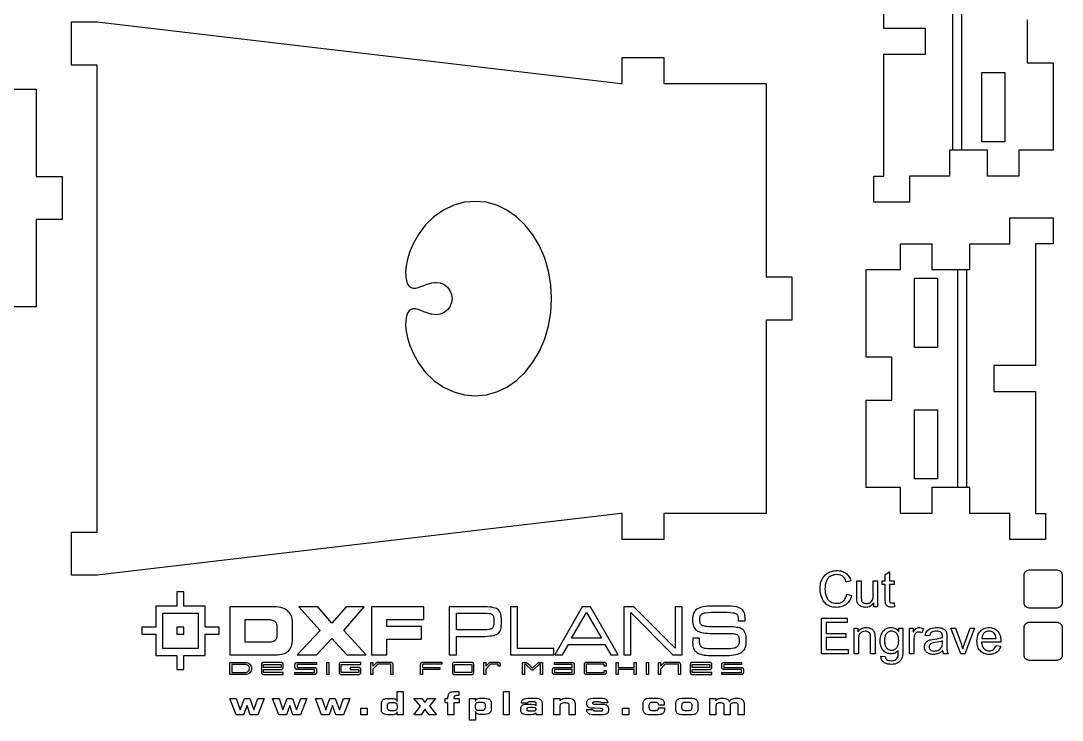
# Model space of a CAD drawing. Extents: x 2 to 268, y 5 to 228.
# Drawn here: x 147.5 to 267.9, y 5.4 to 86.3 of the extents above; entities that cross this region are included whole.
import ezdxf

# ---------------------------------------------------------------- set-up
doc = ezdxf.new("R2010")
doc.units = 0
doc.layers.add('CUT', color=62, linetype='CONTINUOUS')
doc.layers.add('ENGRAVE', color=132, linetype='CONTINUOUS')

msp = doc.modelspace()

# ---------------------------------------------------------------- linework, layer by layer
at = {"layer": 'CUT'}
for points in [[(263.9, 86.42), (263.9, 81.42), (266.9, 81.42), (266.9, 71.32), (262.9, 71.32), (262.9, 68.32), (259.29, 68.32), (259.29, 71.32), (256.29, 71.32), (256.29, 71.32), (254.91, 71.32), (254.91, 68.32), (250.29, 68.32), (250.29, 65.32), (246.15, 65.32), (246.15, 68.32), (247.29, 68.32), (247.29, 82.42), (252.11, 82.42), (252.11, 85.42), (247.29, 85.42), (247.29, 99.52)], [(144.3, 78.41), (149.3, 78.41), (149.3, 68.31), (152.3, 68.31), (152.3, 63.31), (149.3, 63.31), (149.3, 53.21), (144.3, 53.21)]]:
    msp.add_lwpolyline(points, dxfattribs=at)
for points in [[(233.69, 29.32), (221.89, 29.32), (221.89, 26.32), (217.07, 26.32), (217.07, 29.32), (216.89, 29.32), (156.37, 22.18), (153.37, 22.18), (153.37, 27.18), (156.37, 27.18), (156.37, 81.18), (153.37, 81.18), (153.37, 86.18), (156.37, 86.18), (216.89, 79.04), (217.07, 79.04), (217.07, 82.04), (221.89, 82.04), (221.89, 79.04), (233.69, 79.04), (233.69, 56.68), (236.69, 56.68), (236.69, 51.68), (233.69, 51.68)], [(196.85, 55.5), (197.14, 55.11), (197.33, 54.66), (197.39, 54.18), (197.33, 53.7), (197.14, 53.24), (196.85, 52.86), (196.46, 52.56), (196.01, 52.37), (195.53, 52.31), (195.04, 52.37), (194.93, 52.39), (194.51, 52.51), (194.13, 52.65), (193.79, 52.79), (193.46, 52.91), (193.17, 52.98), (192.89, 52.99), (192.65, 52.92), (192.43, 52.76), (192.25, 52.5), (192.11, 52.14), (192.03, 51.67), (192.01, 51.09), (192.08, 50.41), (192.24, 49.62), (192.52, 48.75), (192.94, 47.79), (193.52, 46.76), (194.28, 45.68), (195.29, 44.72), (196.39, 43.95), (197.58, 43.39), (198.81, 43.05), (200.06, 42.93), (201.32, 43.05), (202.55, 43.39), (203.73, 43.95), (204.84, 44.72), (205.85, 45.68), (206.74, 46.81), (207.5, 48.1), (208.1, 49.51), (208.54, 51.01), (208.81, 52.58), (208.9, 54.18), (208.81, 55.78), (208.54, 57.35), (208.1, 58.85), (207.5, 60.26), (206.74, 61.54), (205.85, 62.68), (204.84, 63.64), (203.73, 64.41), (202.55, 64.97), (201.32, 65.31), (200.06, 65.42), (198.81, 65.31), (197.58, 64.97), (196.39, 64.41), (195.29, 63.64), (194.28, 62.68), (193.52, 61.6), (192.94, 60.57), (192.52, 59.61), (192.24, 58.73), (192.08, 57.95), (192.01, 57.26), (192.03, 56.69), (192.11, 56.22), (192.25, 55.85), (192.43, 55.6), (192.65, 55.44), (192.89, 55.37), (193.17, 55.38), (193.46, 55.45), (193.79, 55.56), (194.13, 55.7), (194.51, 55.85), (194.93, 55.97), (195.04, 55.98), (195.39, 56.03), (195.53, 56.05), (196.01, 55.98), (196.46, 55.8)], [(266.9, 60.52), (264.86, 60.52), (264.86, 46.42), (260.04, 46.42), (260.04, 43.42), (264.86, 43.42), (264.86, 29.32), (266, 29.32), (266, 26.32), (261.86, 26.32), (261.86, 29.32), (257.24, 29.32), (257.24, 32.32), (252.86, 32.32), (252.86, 29.32), (249.25, 29.32), (249.25, 32.32), (245.25, 32.32), (245.25, 42.42), (248.25, 42.42), (248.25, 47.42), (245.25, 47.42), (245.25, 57.52), (249.25, 57.52), (249.25, 60.52), (252.86, 60.52), (252.86, 57.52), (257.24, 57.52), (257.24, 60.52), (261.86, 60.52), (261.86, 63.52), (266.9, 63.52)], [(243.03, 19.98), (243.58, 19.85), (243.53, 19.68), (243.48, 19.53), (243.41, 19.39), (243.34, 19.26), (243.26, 19.13), (243.17, 19.02), (243.07, 18.92), (242.96, 18.82), (242.85, 18.74), (242.73, 18.67), (242.6, 18.61), (242.47, 18.56), (242.33, 18.52), (242.18, 18.49), (242.03, 18.48), (241.87, 18.47), (241.71, 18.48), (241.56, 18.49), (241.41, 18.51), (241.27, 18.54), (241.14, 18.58), (241.01, 18.62), (240.9, 18.68), (240.79, 18.74), (240.69, 18.81), (240.6, 18.89), (240.51, 18.98), (240.42, 19.07), (240.35, 19.18), (240.28, 19.28), (240.21, 19.4), (240.16, 19.53), (240.06, 19.79), (239.99, 20.06), (239.95, 20.34), (239.94, 20.63), (239.94, 20.79), (239.95, 20.94), (239.97, 21.09), (240, 21.23), (240.03, 21.37), (240.08, 21.5), (240.13, 21.63), (240.18, 21.75), (240.25, 21.87), (240.32, 21.98), (240.4, 22.08), (240.48, 22.17), (240.57, 22.26), (240.67, 22.34), (240.77, 22.41), (240.88, 22.48), (241, 22.54), (241.12, 22.59), (241.24, 22.63), (241.36, 22.66), (241.49, 22.69), (241.62, 22.71), (241.75, 22.72), (241.88, 22.73), (242.03, 22.72), (242.18, 22.71), (242.32, 22.68), (242.45, 22.65), (242.58, 22.6), (242.7, 22.55), (242.81, 22.49), (242.92, 22.41), (243.02, 22.33), (243.11, 22.24), (243.2, 22.14), (243.28, 22.03), (243.35, 21.92), (243.41, 21.8), (243.46, 21.67), (243.51, 21.53), (242.97, 21.4), (242.89, 21.61), (242.8, 21.79), (242.74, 21.87), (242.68, 21.94), (242.62, 22), (242.56, 22.06), (242.49, 22.1), (242.41, 22.15), (242.33, 22.18), (242.25, 22.21), (242.07, 22.25), (241.87, 22.26), (241.64, 22.25), (241.54, 22.23), (241.44, 22.2), (241.34, 22.17), (241.25, 22.13), (241.16, 22.09), (241.08, 22.03), (240.93, 21.91), (240.87, 21.84), (240.81, 21.77), (240.75, 21.69), (240.71, 21.6), (240.63, 21.42), (240.57, 21.23), (240.53, 21.03), (240.51, 20.83), (240.5, 20.63), (240.51, 20.38), (240.54, 20.14), (240.59, 19.92), (240.65, 19.72), (240.74, 19.53), (240.79, 19.45), (240.85, 19.37), (240.91, 19.3), (240.98, 19.24), (241.05, 19.18), (241.13, 19.13), (241.29, 19.05), (241.47, 18.98), (241.64, 18.95), (241.83, 18.94), (241.94, 18.94), (242.05, 18.95), (242.15, 18.97), (242.25, 19), (242.35, 19.04), (242.44, 19.09), (242.52, 19.14), (242.6, 19.2), (242.68, 19.27), (242.75, 19.35), (242.81, 19.43), (242.87, 19.53), (242.92, 19.63), (242.96, 19.74), (243, 19.86)], [(248.49, 18.99), (248.56, 18.55), (248.36, 18.51), (248.18, 18.5), (248.05, 18.51), (247.93, 18.52), (247.83, 18.55), (247.75, 18.59), (247.68, 18.64), (247.62, 18.69), (247.57, 18.75), (247.54, 18.82), (247.51, 18.91), (247.49, 19.04), (247.48, 19.21), (247.47, 19.41), (247.47, 21.13), (247.1, 21.13), (247.1, 21.52), (247.47, 21.52), (247.47, 22.26), (247.98, 22.56), (247.98, 21.52), (248.49, 21.52), (248.49, 21.13), (247.98, 21.13), (247.98, 19.39), (247.98, 19.21), (248, 19.11), (248.04, 19.05), (248.09, 19.01), (248.16, 18.98), (248.26, 18.97), (248.36, 18.98)], [(264.13, 22.8), (267.32, 22.8), (267.44, 22.79), (267.55, 22.75), (267.66, 22.7), (267.75, 22.62), (267.82, 22.53), (267.88, 22.43), (267.92, 22.31), (267.93, 22.19), (267.93, 19.01), (267.92, 18.89), (267.88, 18.77), (267.82, 18.67), (267.75, 18.58), (267.66, 18.5), (267.55, 18.44), (267.44, 18.41), (267.32, 18.39), (264.13, 18.39), (264.01, 18.41), (263.9, 18.44), (263.79, 18.5), (263.7, 18.58), (263.63, 18.67), (263.57, 18.77), (263.53, 18.89), (263.52, 19.01), (263.52, 22.19), (263.53, 22.31), (263.57, 22.43), (263.63, 22.53), (263.7, 22.62), (263.79, 22.7), (263.9, 22.75), (264.01, 22.79)], [(246.14, 18.54), (246.14, 18.98), (246.05, 18.86), (245.95, 18.76), (245.84, 18.67), (245.73, 18.6), (245.6, 18.54), (245.47, 18.51), (245.34, 18.48), (245.19, 18.47), (245.06, 18.48), (244.94, 18.5), (244.82, 18.53), (244.7, 18.57), (244.59, 18.63), (244.5, 18.69), (244.42, 18.76), (244.36, 18.83), (244.31, 18.91), (244.26, 19), (244.23, 19.1), (244.2, 19.2), (244.18, 19.4), (244.17, 19.68), (244.17, 21.52), (244.68, 21.52), (244.68, 19.87), (244.69, 19.54), (244.71, 19.34), (244.74, 19.24), (244.78, 19.16), (244.84, 19.08), (244.91, 19.02), (244.99, 18.97), (245.08, 18.94), (245.18, 18.92), (245.29, 18.91), (245.41, 18.92), (245.51, 18.94), (245.62, 18.97), (245.72, 19.02), (245.81, 19.09), (245.89, 19.16), (245.95, 19.25), (246, 19.34), (246.04, 19.45), (246.06, 19.59), (246.08, 19.75), (246.08, 19.92), (246.08, 21.52), (246.59, 21.52), (246.59, 18.54)], [(163.13, 18.62), (163.13, 16.17), (161.5, 16.17), (161.5, 15.36), (163.13, 15.36), (163.13, 12.91), (165.58, 12.91), (165.58, 11.28), (166.39, 11.28), (166.39, 12.91), (168.84, 12.91), (168.84, 15.36), (170.47, 15.36), (170.47, 16.17), (168.84, 16.17), (168.84, 18.62), (166.39, 18.62), (166.39, 20.25), (165.58, 20.25), (165.58, 18.62)], [(176.5, 18.55), (171.69, 18.55), (171.69, 12.98), (176.98, 12.98), (177.22, 12.99), (177.45, 13.01), (177.66, 13.04), (177.85, 13.09), (178.03, 13.15), (178.19, 13.23), (178.33, 13.32), (178.46, 13.42), (178.57, 13.53), (178.66, 13.67), (178.74, 13.82), (178.81, 13.98), (178.86, 14.16), (178.9, 14.35), (178.92, 14.57), (178.93, 14.79), (178.93, 16.66), (178.92, 16.9), (178.89, 17.12), (178.85, 17.32), (178.78, 17.51), (178.7, 17.68), (178.6, 17.83), (178.48, 17.97), (178.34, 18.1), (178.19, 18.2), (178.01, 18.29), (177.81, 18.37), (177.59, 18.44), (177.35, 18.49), (177.09, 18.52), (176.8, 18.54)], [(179.48, 12.98), (181.73, 12.98), (183.49, 14.88), (185.22, 12.98), (187.45, 12.98), (184.86, 15.81), (187.24, 18.55), (185.15, 18.55), (183.49, 16.66), (181.85, 18.55), (179.68, 18.55), (182.14, 15.81)], [(194.11, 17.08), (194.11, 18.55), (188.06, 18.55), (188.06, 12.98), (189.86, 12.98), (189.86, 14.8), (193.86, 14.8), (193.86, 16.25), (189.86, 16.25), (189.86, 17.08)], [(197.9, 12.98), (197.9, 15.12), (200.9, 15.12), (201.21, 15.12), (201.5, 15.14), (201.76, 15.16), (201.99, 15.19), (202.2, 15.23), (202.37, 15.28), (202.52, 15.34), (202.65, 15.41), (202.75, 15.49), (202.84, 15.58), (202.91, 15.69), (202.98, 15.82), (203.02, 15.96), (203.06, 16.12), (203.08, 16.29), (203.09, 16.48), (203.09, 17.19), (203.08, 17.37), (203.06, 17.54), (203.02, 17.7), (202.98, 17.84), (202.91, 17.97), (202.84, 18.08), (202.75, 18.17), (202.64, 18.25), (202.52, 18.32), (202.37, 18.38), (202.19, 18.43), (201.99, 18.48), (201.76, 18.51), (201.5, 18.53), (201.21, 18.55), (200.9, 18.55), (197.07, 18.55), (197.07, 12.98)], [(204.13, 12.98), (209.15, 12.98), (209.15, 13.73), (204.96, 13.73), (204.96, 18.55), (204.13, 18.55)], [(209.26, 12.98), (210.15, 12.98), (210.84, 14.18), (215.04, 14.18), (215.75, 12.98), (216.58, 12.98), (213.41, 18.55), (212.42, 18.55)], [(218.07, 12.98), (218.07, 17.86), (222.9, 12.98), (223.99, 12.98), (223.99, 18.55), (223.17, 18.55), (223.17, 13.75), (218.4, 18.55), (217.24, 18.55), (217.24, 12.98)], [(225.22, 14.89), (225.21, 14.76), (225.2, 14.41), (225.21, 14.22), (225.23, 14.04), (225.27, 13.87), (225.32, 13.72), (225.39, 13.58), (225.47, 13.46), (225.57, 13.35), (225.68, 13.26), (225.82, 13.18), (225.97, 13.11), (226.14, 13.05), (226.33, 13), (226.54, 12.96), (226.77, 12.93), (227.01, 12.92), (227.28, 12.91), (229.11, 12.91), (229.42, 12.92), (229.7, 12.94), (229.97, 12.97), (230.2, 13.01), (230.41, 13.06), (230.6, 13.12), (230.77, 13.2), (230.9, 13.29), (231.02, 13.39), (231.13, 13.51), (231.22, 13.65), (231.29, 13.81), (231.34, 13.98), (231.38, 14.17), (231.41, 14.38), (231.41, 14.61), (231.41, 14.88), (231.38, 15.12), (231.34, 15.32), (231.29, 15.49), (231.21, 15.64), (231.12, 15.78), (230.99, 15.9), (230.84, 16), (230.74, 16.05), (230.62, 16.1), (230.48, 16.13), (230.33, 16.16), (230.14, 16.18), (229.92, 16.2), (229.36, 16.21), (227.42, 16.21), (227.02, 16.23), (226.85, 16.24), (226.7, 16.26), (226.57, 16.28), (226.45, 16.32), (226.36, 16.35), (226.29, 16.39), (226.23, 16.44), (226.17, 16.5), (226.13, 16.57), (226.09, 16.65), (226.07, 16.74), (226.04, 16.84), (226.03, 16.95), (226.03, 17.07), (226.03, 17.18), (226.05, 17.29), (226.07, 17.38), (226.09, 17.47), (226.13, 17.55), (226.18, 17.61), (226.23, 17.67), (226.29, 17.72), (226.37, 17.76), (226.46, 17.8), (226.57, 17.83), (226.7, 17.85), (227, 17.89), (227.38, 17.9), (229.21, 17.9), (229.58, 17.89), (229.87, 17.85), (229.99, 17.83), (230.1, 17.8), (230.18, 17.77), (230.25, 17.73), (230.3, 17.68), (230.35, 17.62), (230.39, 17.55), (230.42, 17.48), (230.44, 17.39), (230.46, 17.29), (230.47, 17.18), (230.48, 17.06), (230.48, 16.9), (231.27, 16.9), (231.27, 17.13), (231.26, 17.33), (231.25, 17.5), (231.22, 17.66), (231.18, 17.81), (231.12, 17.94), (231.06, 18.06), (230.97, 18.17), (230.88, 18.26), (230.75, 18.35), (230.59, 18.43), (230.42, 18.49), (230.22, 18.54), (229.98, 18.57), (229.66, 18.6), (229.26, 18.61), (228.8, 18.62), (227.58, 18.62), (227.25, 18.61), (226.95, 18.6), (226.68, 18.57), (226.43, 18.53), (226.21, 18.48), (226.02, 18.42), (225.85, 18.35), (225.7, 18.26), (225.58, 18.17), (225.48, 18.05), (225.39, 17.93), (225.31, 17.78), (225.25, 17.62), (225.21, 17.44), (225.19, 17.25), (225.18, 17.04), (225.19, 16.83), (225.21, 16.64), (225.25, 16.46), (225.3, 16.3), (225.36, 16.16), (225.44, 16.03), (225.53, 15.92), (225.64, 15.82), (225.77, 15.73), (225.91, 15.66), (226.08, 15.6), (226.26, 15.55), (226.47, 15.51), (226.69, 15.48), (226.94, 15.47), (227.2, 15.46), (229.48, 15.46), (229.8, 15.45), (230.05, 15.42), (230.16, 15.39), (230.25, 15.36), (230.32, 15.33), (230.38, 15.29), (230.43, 15.24), (230.47, 15.18), (230.51, 15.12), (230.54, 15.04), (230.56, 14.96), (230.58, 14.86), (230.59, 14.64), (230.59, 14.5), (230.57, 14.37), (230.55, 14.26), (230.51, 14.16), (230.47, 14.06), (230.42, 13.98), (230.35, 13.92), (230.28, 13.86), (230.19, 13.81), (230.08, 13.77), (229.95, 13.74), (229.79, 13.71), (229.6, 13.69), (229.39, 13.67), (228.9, 13.66), (227.5, 13.66), (227.09, 13.67), (226.91, 13.68), (226.75, 13.7), (226.61, 13.73), (226.49, 13.76), (226.39, 13.8), (226.3, 13.84), (226.23, 13.89), (226.17, 13.95), (226.12, 14.02), (226.07, 14.1), (226.04, 14.19), (226.02, 14.28), (226, 14.39), (226, 14.5), (226, 14.71), (226.01, 14.89)], [(163.94, 17.8), (165.58, 17.8), (166.39, 17.8), (168.02, 17.8), (168.02, 16.17), (168.02, 15.36), (168.02, 13.73), (166.39, 13.73), (165.58, 13.73), (163.94, 13.73), (163.94, 15.36), (163.94, 16.17)], [(175.99, 17.07), (176.27, 17.05), (176.4, 17.04), (176.51, 17.02), (176.62, 16.99), (176.71, 16.95), (176.79, 16.91), (176.87, 16.86), (176.93, 16.81), (176.98, 16.74), (177.03, 16.67), (177.07, 16.6), (177.1, 16.51), (177.12, 16.42), (177.13, 16.32), (177.14, 16.22), (177.14, 15.26), (177.12, 15.06), (177.11, 14.97), (177.08, 14.89), (177.05, 14.82), (177.01, 14.75), (176.97, 14.69), (176.91, 14.64), (176.86, 14.59), (176.79, 14.55), (176.71, 14.52), (176.63, 14.49), (176.53, 14.47), (176.43, 14.45), (176.2, 14.44), (173.48, 14.44), (173.48, 17.07)], [(197.9, 15.87), (197.9, 17.81), (201.09, 17.81), (201.41, 17.8), (201.67, 17.77), (201.78, 17.75), (201.87, 17.72), (201.94, 17.69), (202, 17.66), (202.05, 17.61), (202.1, 17.55), (202.13, 17.49), (202.16, 17.41), (202.18, 17.32), (202.2, 17.22), (202.21, 16.98), (202.21, 16.72), (202.2, 16.48), (202.18, 16.37), (202.16, 16.28), (202.13, 16.2), (202.1, 16.13), (202.05, 16.07), (202, 16.03), (201.94, 15.99), (201.87, 15.96), (201.77, 15.93), (201.67, 15.91), (201.41, 15.88), (201.09, 15.87)], [(211.2, 14.89), (212.92, 17.87), (214.68, 14.89)], [(165.58, 16.17), (165.58, 15.36), (166.39, 15.36), (166.39, 16.17)], [(171.69, 12.11), (171.92, 12.11), (173.48, 12.11), (173.48, 12.11), (173.62, 12.1), (173.76, 12.06), (173.88, 11.99), (173.99, 11.91), (174.08, 11.8), (174.15, 11.68), (174.19, 11.55), (174.2, 11.48), (174.21, 11.41), (174.19, 11.27), (174.15, 11.14), (174.08, 11.02), (173.99, 10.91), (173.88, 10.83), (173.76, 10.76), (173.62, 10.72), (173.48, 10.71), (173.48, 10.71), (171.69, 10.71), (171.69, 10.94), (171.69, 11.88)], [(175.35, 10.94), (175.36, 10.89), (175.37, 10.85), (175.39, 10.81), (175.42, 10.77), (175.45, 10.74), (175.49, 10.72), (175.54, 10.71), (175.58, 10.71), (177.84, 10.71), (177.84, 10.94), (175.81, 10.94), (175.58, 10.94), (175.58, 11.17), (175.58, 11.29), (177.61, 11.29), (177.61, 11.29), (177.61, 11.29), (177.66, 11.3), (177.7, 11.31), (177.74, 11.33), (177.78, 11.36), (177.81, 11.4), (177.83, 11.43), (177.84, 11.48), (177.84, 11.52), (177.84, 11.88), (177.84, 11.88), (177.84, 11.93), (177.83, 11.97), (177.81, 12.01), (177.78, 12.05), (177.74, 12.07), (177.7, 12.09), (177.66, 12.11), (177.61, 12.11), (175.58, 12.11), (175.54, 12.11), (175.49, 12.09), (175.45, 12.07), (175.42, 12.05), (175.39, 12.01), (175.37, 11.97), (175.36, 11.93), (175.35, 11.88), (175.35, 11.88)], [(179.22, 11.88), (179.23, 11.93), (179.24, 11.97), (179.26, 12.01), (179.29, 12.05), (179.33, 12.07), (179.37, 12.09), (179.41, 12.11), (179.46, 12.11), (181.71, 12.11), (181.71, 11.88), (179.69, 11.88), (179.46, 11.88), (179.46, 11.76), (179.46, 11.65), (179.46, 11.53), (179.46, 11.52), (179.69, 11.52), (181.48, 11.52), (181.49, 11.52), (181.53, 11.52), (181.58, 11.51), (181.61, 11.49), (181.65, 11.46), (181.68, 11.42), (181.7, 11.38), (181.71, 11.34), (181.72, 11.29), (181.72, 11.29), (181.72, 10.94), (181.71, 10.89), (181.7, 10.85), (181.68, 10.81), (181.65, 10.77), (181.61, 10.74), (181.58, 10.72), (181.53, 10.71), (181.49, 10.71), (179.22, 10.71), (179.22, 10.94), (181.25, 10.94), (181.49, 10.94), (181.49, 11.06), (181.49, 11.17), (181.49, 11.29), (181.49, 11.29), (181.25, 11.29), (179.46, 11.29), (179.46, 11.29), (179.46, 11.29), (179.41, 11.3), (179.37, 11.31), (179.33, 11.33), (179.29, 11.36), (179.26, 11.4), (179.24, 11.43), (179.23, 11.48), (179.22, 11.52), (179.22, 11.53)], [(182.92, 12.11), (183.15, 12.11), (183.15, 10.71), (182.92, 10.71)], [(184.34, 10.94), (184.34, 10.89), (184.35, 10.85), (184.38, 10.81), (184.4, 10.77), (184.44, 10.74), (184.48, 10.72), (184.52, 10.71), (184.57, 10.71), (184.57, 10.71), (186.6, 10.71), (186.6, 10.71), (186.65, 10.71), (186.69, 10.72), (186.73, 10.74), (186.77, 10.77), (186.8, 10.81), (186.82, 10.85), (186.83, 10.89), (186.84, 10.94), (186.84, 11.29), (186.83, 11.34), (186.82, 11.38), (186.8, 11.42), (186.77, 11.46), (186.73, 11.49), (186.69, 11.51), (186.65, 11.52), (186.6, 11.52), (186.6, 11.52), (185.59, 11.52), (185.59, 11.29), (186.37, 11.29), (186.6, 11.29), (186.6, 11.17), (186.6, 11.06), (186.6, 10.94), (184.57, 10.94), (184.57, 10.94), (184.57, 11.17), (184.57, 11.65), (184.57, 11.88), (184.57, 11.88), (184.8, 11.88), (186.84, 11.88), (186.84, 12.11), (184.57, 12.11), (184.57, 12.11), (184.52, 12.11), (184.48, 12.09), (184.44, 12.07), (184.4, 12.05), (184.38, 12.01), (184.35, 11.97), (184.34, 11.93), (184.34, 11.88)], [(188.79, 11.89), (188.24, 11.34), (188.24, 10.71), (188, 10.71), (188, 12.11), (188.24, 12.11), (188.24, 11.67), (188.63, 12.06), (188.66, 12.08), (188.69, 12.1), (188.74, 12.12), (188.8, 12.12), (190.29, 12.12), (190.34, 12.12), (190.38, 12.1), (190.42, 12.08), (190.46, 12.05), (190.49, 12.02), (190.51, 11.98), (190.52, 11.94), (190.52, 11.89), (190.52, 10.71), (190.29, 10.71), (190.29, 11.66), (190.29, 11.89), (190.06, 11.89), (188.93, 11.89)], [(193.74, 11.89), (193.74, 11.94), (193.76, 11.98), (193.78, 12.02), (193.81, 12.05), (193.84, 12.08), (193.88, 12.1), (193.92, 12.12), (193.97, 12.12), (196.2, 12.12), (196.2, 11.89), (194.2, 11.89), (193.97, 11.89), (193.97, 11.66), (193.97, 11.52), (195.99, 11.52), (195.99, 11.29), (193.97, 11.29), (193.97, 10.71), (193.74, 10.71)], [(199.89, 11.89), (199.88, 11.93), (199.87, 11.98), (199.85, 12.01), (199.82, 12.05), (199.79, 12.07), (199.75, 12.1), (199.7, 12.11), (199.66, 12.11), (197.65, 12.11), (197.6, 12.11), (197.56, 12.1), (197.52, 12.07), (197.49, 12.05), (197.46, 12.01), (197.44, 11.98), (197.42, 11.93), (197.42, 11.89), (197.42, 11.89), (197.42, 10.94), (197.42, 10.89), (197.43, 10.85), (197.46, 10.81), (197.48, 10.77), (197.52, 10.74), (197.56, 10.72), (197.6, 10.71), (197.65, 10.71), (199.66, 10.71), (199.71, 10.71), (199.75, 10.72), (199.79, 10.74), (199.82, 10.77), (199.85, 10.81), (199.87, 10.85), (199.89, 10.89), (199.89, 10.94), (199.89, 11.88)], [(201.94, 11.89), (201.83, 11.89), (201.28, 11.34), (201.28, 11.18), (201.28, 11.09), (201.28, 10.71), (201.05, 10.71), (201.05, 12.11), (201.13, 12.11), (201.2, 12.11), (201.28, 12.11), (201.28, 11.67), (201.67, 12.06), (201.7, 12.08), (201.74, 12.1), (201.78, 12.12), (201.84, 12.12), (201.94, 12.12), (202.08, 12.12), (202.72, 12.12), (202.77, 12.12), (202.81, 12.1), (202.85, 12.08), (202.88, 12.05), (202.91, 12.02), (202.93, 11.98), (202.95, 11.94), (202.95, 11.89), (202.95, 11.67), (202.72, 11.67), (202.72, 11.75), (202.72, 11.89), (202.49, 11.89), (202.08, 11.89), (201.97, 11.89)], [(206, 12.11), (206.22, 11.89), (206.23, 11.89), (206.23, 11.89), (206.62, 11.51), (206.66, 11.48), (206.69, 11.47), (206.72, 11.48), (206.76, 11.51), (207.39, 12.11), (207.39, 12.11), (207.62, 12.11), (207.85, 12.11), (207.85, 10.71), (207.62, 10.71), (207.62, 11.88), (207.62, 11.89), (207.49, 11.89), (206.85, 11.29), (206.82, 11.26), (206.78, 11.23), (206.73, 11.22), (206.69, 11.22), (206.65, 11.22), (206.6, 11.23), (206.56, 11.26), (206.53, 11.29), (205.9, 11.88), (205.77, 11.88), (205.77, 10.71), (205.77, 10.7), (205.53, 10.7), (205.53, 12.11), (205.77, 12.11)], [(209.24, 12.11), (211.29, 12.11), (211.33, 12.11), (211.38, 12.09), (211.41, 12.07), (211.45, 12.05), (211.48, 12.01), (211.5, 11.97), (211.51, 11.93), (211.52, 11.88), (211.52, 11.88), (211.52, 10.94), (211.52, 10.93), (211.51, 10.88), (211.5, 10.84), (211.48, 10.8), (211.45, 10.77), (211.41, 10.74), (211.38, 10.72), (211.33, 10.7), (211.29, 10.7), (209.24, 10.7), (209.19, 10.7), (209.15, 10.72), (209.11, 10.74), (209.08, 10.77), (209.05, 10.8), (209.03, 10.84), (209.01, 10.88), (209.01, 10.93), (209.01, 11.29), (209.01, 11.34), (209.03, 11.38), (209.05, 11.42), (209.08, 11.46), (209.11, 11.49), (209.15, 11.51), (209.19, 11.52), (209.24, 11.52), (209.24, 11.52), (211.29, 11.52), (211.29, 11.65), (211.29, 11.88), (211.05, 11.88), (209.24, 11.88)], [(215.19, 10.94), (215.19, 10.93), (215.19, 10.88), (215.17, 10.84), (215.15, 10.8), (215.12, 10.77), (215.09, 10.74), (215.05, 10.72), (215.01, 10.7), (214.96, 10.7), (212.91, 10.7), (212.87, 10.7), (212.82, 10.72), (212.78, 10.74), (212.75, 10.77), (212.72, 10.8), (212.7, 10.84), (212.69, 10.88), (212.68, 10.93), (212.68, 10.94), (212.68, 11.89), (212.69, 11.94), (212.7, 11.98), (212.72, 12.02), (212.75, 12.05), (212.78, 12.08), (212.82, 12.1), (212.87, 12.12), (212.91, 12.12), (214.96, 12.12), (215.01, 12.12), (215.05, 12.1), (215.09, 12.08), (215.12, 12.05), (215.15, 12.02), (215.17, 11.98), (215.19, 11.94), (215.19, 11.89), (215.19, 11.88), (215.19, 11.66), (214.96, 11.66), (214.96, 11.66), (214.96, 11.88), (214.96, 11.88), (214.96, 11.89), (214.73, 11.89), (213.15, 11.89), (212.91, 11.89), (212.91, 11.66), (212.91, 11.16), (212.91, 10.94), (212.91, 10.93), (213.15, 10.93), (214.73, 10.93), (214.96, 10.93), (214.96, 10.94), (214.96, 10.94), (214.96, 11.16), (214.96, 11.16), (215.19, 11.16)], [(218.43, 11.29), (216.6, 11.29), (216.6, 10.71), (216.37, 10.71), (216.37, 12.11), (216.6, 12.11), (216.6, 11.52), (218.43, 11.52), (218.43, 12.11), (218.67, 12.11), (218.67, 10.71), (218.43, 10.71)], [(219.86, 12.11), (220.1, 12.11), (220.1, 10.71), (219.86, 10.71)], [(222.19, 11.89), (222.18, 11.89), (222.04, 11.89), (221.49, 11.34), (221.49, 11.16), (221.49, 11.09), (221.49, 10.71), (221.26, 10.71), (221.26, 12.11), (221.34, 12.11), (221.42, 12.11), (221.49, 12.11), (221.49, 11.67), (221.88, 12.06), (221.91, 12.08), (221.95, 12.1), (221.99, 12.12), (222.05, 12.12), (222.19, 12.12), (222.29, 12.12), (223.55, 12.12), (223.59, 12.12), (223.64, 12.1), (223.68, 12.08), (223.71, 12.05), (223.74, 12.02), (223.76, 11.98), (223.77, 11.94), (223.78, 11.89), (223.78, 10.71), (223.55, 10.71), (223.55, 11.66), (223.55, 11.89), (223.31, 11.89), (222.29, 11.89)], [(224.93, 10.94), (224.94, 10.89), (224.95, 10.85), (224.97, 10.81), (225, 10.77), (225.03, 10.74), (225.07, 10.72), (225.12, 10.71), (225.16, 10.71), (227.42, 10.71), (227.42, 10.94), (225.39, 10.94), (225.16, 10.94), (225.16, 11.17), (225.16, 11.29), (227.19, 11.29), (227.19, 11.29), (227.19, 11.29), (227.24, 11.3), (227.28, 11.31), (227.32, 11.33), (227.36, 11.36), (227.38, 11.4), (227.41, 11.43), (227.42, 11.48), (227.42, 11.52), (227.42, 11.88), (227.42, 11.88), (227.42, 11.93), (227.41, 11.97), (227.38, 12.01), (227.36, 12.05), (227.32, 12.07), (227.28, 12.09), (227.24, 12.11), (227.19, 12.11), (225.16, 12.11), (225.12, 12.11), (225.07, 12.09), (225.03, 12.07), (225, 12.05), (224.97, 12.01), (224.95, 11.97), (224.94, 11.93), (224.93, 11.88), (224.93, 11.88), (224.93, 11.88)], [(228.58, 11.88), (228.58, 11.93), (228.59, 11.97), (228.62, 12.01), (228.64, 12.05), (228.68, 12.07), (228.72, 12.09), (228.76, 12.11), (228.81, 12.11), (230.84, 12.11), (230.84, 11.88), (229.04, 11.88), (228.81, 11.88), (228.81, 11.76), (228.81, 11.65), (228.81, 11.53), (228.81, 11.52), (229.04, 11.52), (230.83, 11.52), (230.84, 11.52), (230.88, 11.52), (230.93, 11.51), (230.97, 11.49), (231, 11.46), (231.03, 11.42), (231.05, 11.38), (231.07, 11.34), (231.07, 11.29), (231.07, 11.29), (231.07, 10.94), (231.06, 10.89), (231.05, 10.85), (231.03, 10.81), (231, 10.77), (230.97, 10.74), (230.93, 10.72), (230.88, 10.71), (230.84, 10.71), (228.58, 10.71), (228.58, 10.94), (230.61, 10.94), (230.84, 10.94), (230.84, 11.06), (230.84, 11.17), (230.84, 11.29), (230.84, 11.29), (230.61, 11.29), (228.81, 11.29), (228.81, 11.29), (228.81, 11.29), (228.76, 11.3), (228.72, 11.31), (228.68, 11.33), (228.64, 11.36), (228.62, 11.4), (228.59, 11.43), (228.58, 11.48), (228.58, 11.52), (228.58, 11.53), (228.58, 11.53)], [(173.48, 11.88), (171.92, 11.88), (171.92, 10.94), (173.48, 10.94), (173.58, 10.95), (173.67, 10.97), (173.75, 11.02), (173.82, 11.08), (173.88, 11.14), (173.93, 11.23), (173.96, 11.31), (173.97, 11.41), (173.96, 11.5), (173.93, 11.59), (173.88, 11.67), (173.82, 11.74), (173.75, 11.8), (173.67, 11.84), (173.58, 11.87)], [(177.61, 11.88), (177.61, 11.88), (177.61, 11.76), (177.61, 11.65), (177.61, 11.52), (177.38, 11.52), (175.58, 11.52), (175.58, 11.65), (175.58, 11.88), (175.58, 11.88), (175.81, 11.88), (177.38, 11.88)], [(197.65, 10.94), (197.65, 11.17), (197.65, 11.65), (197.65, 11.88), (197.88, 11.88), (199.43, 11.88), (199.66, 11.88), (199.66, 11.65), (199.66, 11.17), (199.66, 10.94), (199.43, 10.94), (197.88, 10.94)], [(209.24, 11.29), (209.24, 11.29), (209.24, 11.16), (209.24, 11.06), (209.24, 10.93), (209.47, 10.93), (211.05, 10.93), (211.29, 10.93), (211.29, 11.16), (211.29, 11.29), (209.47, 11.29)], [(227.19, 11.88), (227.19, 11.88), (227.19, 11.76), (227.19, 11.65), (227.19, 11.52), (226.96, 11.52), (225.16, 11.52), (225.16, 11.65), (225.16, 11.88), (225.16, 11.88), (225.39, 11.88), (226.96, 11.88)], [(191.05, 7.6), (191.05, 8.74), (191.73, 8.74), (191.73, 6.06), (191.05, 6.06), (191.05, 6.4), (191.03, 6.31), (190.99, 6.23), (190.92, 6.17), (190.84, 6.12), (190.73, 6.08), (190.59, 6.05), (190.41, 6.04), (190.21, 6.03), (189.95, 6.04), (189.74, 6.07), (189.57, 6.11), (189.5, 6.14), (189.43, 6.18), (189.38, 6.21), (189.34, 6.26), (189.3, 6.31), (189.27, 6.37), (189.24, 6.43), (189.23, 6.5), (189.21, 6.58), (189.21, 6.66), (189.21, 7.29), (189.21, 7.38), (189.23, 7.46), (189.24, 7.53), (189.27, 7.6), (189.3, 7.66), (189.34, 7.71), (189.38, 7.76), (189.43, 7.8), (189.5, 7.84), (189.57, 7.87), (189.74, 7.92), (189.95, 7.94), (190.19, 7.95), (190.39, 7.95), (190.56, 7.93), (190.7, 7.91), (190.81, 7.88), (190.89, 7.83), (190.96, 7.77), (191.01, 7.69)], [(197.6, 6.06), (196.91, 6.06), (196.91, 7.44), (196.58, 7.44), (196.58, 7.95), (196.91, 7.95), (196.91, 8.02), (196.92, 8.2), (196.96, 8.35), (196.98, 8.42), (197.02, 8.48), (197.05, 8.53), (197.1, 8.58), (197.15, 8.61), (197.21, 8.65), (197.28, 8.67), (197.35, 8.7), (197.53, 8.73), (197.75, 8.74), (198.18, 8.74), (198.18, 8.27), (198.16, 8.27), (198, 8.27), (197.9, 8.27), (197.81, 8.26), (197.74, 8.24), (197.69, 8.21), (197.64, 8.18), (197.62, 8.14), (197.6, 8.08), (197.59, 8.02), (197.59, 7.98), (197.6, 7.95), (198.22, 7.95), (198.22, 7.44), (197.6, 7.44)], [(204, 6.06), (203.32, 6.06), (203.32, 8.74), (204, 8.74)], [(172.41, 6.06), (171.69, 7.95), (172.44, 7.95), (172.89, 6.62), (173.38, 7.95), (173.99, 7.95), (174.46, 6.62), (174.94, 7.95), (175.66, 7.95), (174.93, 6.06), (174.05, 6.06), (173.68, 7.11), (173.28, 6.06)], [(177.36, 6.06), (176.64, 7.95), (177.39, 7.95), (177.83, 6.62), (178.33, 7.95), (178.94, 7.95), (179.41, 6.62), (179.89, 7.95), (180.61, 7.95), (179.88, 6.06), (178.99, 6.06), (178.62, 7.11), (178.23, 6.06)], [(182.3, 6.06), (181.59, 7.95), (182.34, 7.95), (182.78, 6.62), (183.27, 7.95), (183.88, 7.95), (184.36, 6.62), (184.84, 7.95), (185.56, 7.95), (184.83, 6.06), (183.94, 6.06), (183.57, 7.11), (183.18, 6.06)], [(190.63, 6.55), (190.74, 6.56), (190.83, 6.57), (190.9, 6.59), (190.96, 6.63), (191, 6.67), (191.04, 6.72), (191.05, 6.79), (191.06, 6.87), (191.06, 7.1), (191.05, 7.18), (191.04, 7.26), (191.01, 7.32), (190.97, 7.36), (190.91, 7.39), (190.84, 7.41), (190.74, 7.43), (190.63, 7.43), (190.32, 7.43), (190.21, 7.43), (190.12, 7.41), (190.05, 7.39), (189.99, 7.36), (189.95, 7.31), (189.92, 7.26), (189.9, 7.19), (189.89, 7.11), (189.89, 6.87), (189.9, 6.79), (189.92, 6.73), (189.95, 6.67), (189.99, 6.63), (190.04, 6.6), (190.12, 6.57), (190.21, 6.56), (190.32, 6.55)], [(193.81, 6.06), (192.95, 6.06), (193.72, 7.06), (192.98, 7.95), (193.88, 7.95), (194.24, 7.46), (194.6, 7.95), (195.48, 7.95), (194.78, 7.08), (195.6, 6.06), (194.72, 6.06), (194.25, 6.69)], [(200.08, 6.41), (200.08, 5.43), (199.4, 5.43), (199.4, 7.95), (200.08, 7.95), (200.08, 7.61), (200.1, 7.7), (200.15, 7.78), (200.21, 7.84), (200.29, 7.89), (200.4, 7.93), (200.55, 7.96), (200.72, 7.97), (200.93, 7.98), (201.18, 7.97), (201.39, 7.94), (201.57, 7.9), (201.64, 7.87), (201.7, 7.84), (201.75, 7.8), (201.8, 7.75), (201.83, 7.7), (201.87, 7.64), (201.89, 7.58), (201.91, 7.51), (201.92, 7.43), (201.92, 7.35), (201.92, 6.72), (201.92, 6.64), (201.91, 6.56), (201.89, 6.49), (201.86, 6.43), (201.83, 6.37), (201.79, 6.31), (201.74, 6.27), (201.69, 6.22), (201.62, 6.19), (201.55, 6.16), (201.38, 6.11), (201.18, 6.08), (200.94, 6.07), (200.73, 6.07), (200.56, 6.09), (200.43, 6.11), (200.32, 6.14), (200.24, 6.19), (200.17, 6.25), (200.12, 6.32)], [(200.5, 7.46), (200.39, 7.45), (200.3, 7.44), (200.23, 7.42), (200.17, 7.39), (200.13, 7.34), (200.1, 7.29), (200.08, 7.22), (200.07, 7.14), (200.07, 6.91), (200.08, 6.83), (200.1, 6.75), (200.12, 6.7), (200.16, 6.65), (200.22, 6.62), (200.3, 6.6), (200.39, 6.59), (200.5, 6.58), (200.81, 6.58), (200.92, 6.59), (201.01, 6.6), (201.08, 6.62), (201.14, 6.66), (201.19, 6.7), (201.22, 6.76), (201.23, 6.82), (201.24, 6.9), (201.24, 7.14), (201.24, 7.22), (201.22, 7.29), (201.19, 7.34), (201.14, 7.39), (201.09, 7.42), (201.01, 7.44), (200.92, 7.45), (200.81, 7.46)], [(207.79, 6.06), (207.11, 6.06), (207.11, 6.29), (207.06, 6.23), (206.98, 6.18), (206.9, 6.14), (206.8, 6.1), (206.68, 6.07), (206.55, 6.05), (206.4, 6.04), (206.23, 6.04), (205.99, 6.05), (205.79, 6.07), (205.64, 6.12), (205.57, 6.14), (205.52, 6.18), (205.47, 6.21), (205.43, 6.26), (205.4, 6.31), (205.37, 6.37), (205.35, 6.43), (205.34, 6.51), (205.32, 6.67), (205.34, 6.83), (205.35, 6.9), (205.37, 6.97), (205.4, 7.03), (205.44, 7.08), (205.48, 7.12), (205.52, 7.16), (205.58, 7.19), (205.65, 7.22), (205.81, 7.26), (206.02, 7.28), (206.28, 7.29), (206.57, 7.28), (206.8, 7.25), (206.89, 7.23), (206.98, 7.2), (207.05, 7.17), (207.11, 7.13), (207.11, 7.33), (207.11, 7.38), (207.1, 7.42), (207.08, 7.46), (207.05, 7.49), (207.01, 7.51), (206.96, 7.53), (206.85, 7.54), (206.29, 7.54), (206.21, 7.53), (206.14, 7.5), (206.12, 7.48), (206.11, 7.46), (206.1, 7.4), (205.41, 7.4), (205.41, 7.42), (205.43, 7.56), (205.44, 7.62), (205.47, 7.68), (205.5, 7.73), (205.54, 7.77), (205.58, 7.81), (205.63, 7.85), (205.76, 7.91), (205.93, 7.95), (206.13, 7.97), (206.37, 7.98), (207.04, 7.98), (207.22, 7.97), (207.37, 7.94), (207.5, 7.89), (207.61, 7.83), (207.65, 7.79), (207.69, 7.74), (207.72, 7.69), (207.75, 7.63), (207.78, 7.5), (207.79, 7.36)], [(209.84, 6.06), (209.16, 6.06), (209.16, 7.94), (209.84, 7.94), (209.84, 7.65), (209.91, 7.73), (209.98, 7.8), (210.06, 7.86), (210.14, 7.9), (210.25, 7.93), (210.37, 7.95), (210.52, 7.97), (210.69, 7.97), (210.91, 7.96), (211.1, 7.93), (211.26, 7.88), (211.32, 7.84), (211.39, 7.8), (211.44, 7.75), (211.49, 7.7), (211.53, 7.65), (211.56, 7.59), (211.58, 7.52), (211.6, 7.45), (211.61, 7.37), (211.62, 7.29), (211.62, 6.06), (210.94, 6.06), (210.94, 7.02), (210.93, 7.13), (210.91, 7.22), (210.87, 7.3), (210.82, 7.35), (210.75, 7.38), (210.66, 7.41), (210.54, 7.42), (210.39, 7.42), (210.25, 7.42), (210.14, 7.4), (210.04, 7.37), (209.97, 7.32), (209.92, 7.26), (209.88, 7.18), (209.85, 7.09), (209.84, 6.98)], [(212.95, 6.66), (213.67, 6.66), (213.67, 6.65), (213.67, 6.61), (213.69, 6.58), (213.72, 6.55), (213.76, 6.53), (213.81, 6.51), (213.87, 6.5), (214.04, 6.49), (214.54, 6.49), (214.66, 6.5), (214.75, 6.52), (214.77, 6.54), (214.79, 6.57), (214.8, 6.6), (214.81, 6.63), (214.8, 6.67), (214.79, 6.7), (214.77, 6.72), (214.74, 6.74), (214.66, 6.77), (214.53, 6.79), (213.85, 6.8), (213.62, 6.81), (213.42, 6.83), (213.27, 6.87), (213.2, 6.9), (213.15, 6.93), (213.1, 6.97), (213.06, 7.01), (213.03, 7.05), (213, 7.11), (212.97, 7.23), (212.96, 7.37), (212.97, 7.52), (212.98, 7.59), (213.01, 7.65), (213.04, 7.71), (213.07, 7.76), (213.12, 7.8), (213.17, 7.84), (213.22, 7.87), (213.29, 7.9), (213.45, 7.94), (213.65, 7.97), (213.88, 7.98), (214.65, 7.98), (214.82, 7.97), (214.97, 7.95), (215.1, 7.9), (215.2, 7.84), (215.27, 7.77), (215.33, 7.67), (215.36, 7.55), (215.38, 7.42), (214.7, 7.42), (214.68, 7.45), (214.66, 7.47), (214.59, 7.5), (214.49, 7.52), (214.36, 7.53), (213.88, 7.53), (213.77, 7.52), (213.69, 7.5), (213.67, 7.49), (213.65, 7.47), (213.64, 7.44), (213.64, 7.41), (213.64, 7.38), (213.65, 7.35), (213.67, 7.33), (213.7, 7.32), (213.79, 7.29), (213.96, 7.27), (214.79, 7.27), (214.96, 7.26), (215.1, 7.23), (215.23, 7.19), (215.32, 7.12), (215.4, 7.04), (215.45, 6.94), (215.48, 6.82), (215.49, 6.67), (215.48, 6.51), (215.44, 6.38), (215.42, 6.32), (215.39, 6.27), (215.35, 6.22), (215.3, 6.18), (215.25, 6.15), (215.19, 6.12), (215.04, 6.07), (214.86, 6.05), (214.64, 6.04), (213.95, 6.04), (213.68, 6.05), (213.46, 6.07), (213.29, 6.12), (213.22, 6.14), (213.16, 6.18), (213.11, 6.21), (213.07, 6.26), (213.03, 6.31), (213, 6.36), (212.98, 6.43), (212.96, 6.5)], [(220.37, 6.04), (220.15, 6.05), (219.96, 6.08), (219.8, 6.13), (219.74, 6.16), (219.68, 6.2), (219.63, 6.25), (219.59, 6.3), (219.55, 6.35), (219.52, 6.42), (219.5, 6.49), (219.48, 6.56), (219.47, 6.74), (219.47, 7.25), (219.48, 7.44), (219.5, 7.52), (219.52, 7.59), (219.55, 7.66), (219.58, 7.72), (219.62, 7.77), (219.67, 7.82), (219.72, 7.86), (219.79, 7.89), (219.86, 7.92), (219.94, 7.94), (220.14, 7.97), (220.37, 7.98), (221.02, 7.98), (221.23, 7.97), (221.42, 7.94), (221.58, 7.89), (221.65, 7.86), (221.7, 7.82), (221.76, 7.78), (221.8, 7.73), (221.84, 7.68), (221.87, 7.62), (221.89, 7.56), (221.91, 7.49), (221.92, 7.33), (221.92, 7.26), (221.91, 7.18), (221.27, 7.18), (221.27, 7.19), (221.26, 7.26), (221.25, 7.32), (221.22, 7.37), (221.18, 7.4), (221.13, 7.43), (221.07, 7.45), (220.99, 7.46), (220.89, 7.47), (220.56, 7.47), (220.45, 7.46), (220.36, 7.45), (220.29, 7.43), (220.24, 7.39), (220.2, 7.35), (220.17, 7.29), (220.16, 7.21), (220.15, 7.12), (220.15, 6.88), (220.16, 6.8), (220.17, 6.73), (220.2, 6.67), (220.25, 6.63), (220.3, 6.59), (220.37, 6.57), (220.46, 6.55), (220.56, 6.55), (220.86, 6.55), (220.97, 6.55), (221.07, 6.57), (221.14, 6.59), (221.19, 6.61), (221.23, 6.65), (221.25, 6.71), (221.27, 6.78), (221.27, 6.86), (221.95, 6.86), (221.95, 6.81), (221.95, 6.74), (221.94, 6.57), (221.92, 6.49), (221.9, 6.42), (221.87, 6.35), (221.83, 6.29), (221.79, 6.24), (221.74, 6.2), (221.68, 6.16), (221.62, 6.13), (221.54, 6.1), (221.46, 6.08), (221.26, 6.05), (221.03, 6.04)], [(224.2, 6.04), (223.96, 6.05), (223.76, 6.08), (223.67, 6.1), (223.6, 6.13), (223.53, 6.16), (223.47, 6.2), (223.42, 6.24), (223.37, 6.29), (223.34, 6.35), (223.31, 6.42), (223.28, 6.49), (223.27, 6.56), (223.25, 6.74), (223.25, 7.25), (223.27, 7.44), (223.28, 7.52), (223.31, 7.59), (223.34, 7.66), (223.37, 7.72), (223.41, 7.77), (223.46, 7.82), (223.52, 7.85), (223.59, 7.89), (223.67, 7.92), (223.75, 7.94), (223.95, 7.97), (224.19, 7.98), (224.88, 7.98), (225.11, 7.97), (225.31, 7.94), (225.39, 7.92), (225.47, 7.89), (225.54, 7.85), (225.6, 7.81), (225.65, 7.77), (225.69, 7.72), (225.73, 7.66), (225.76, 7.6), (225.79, 7.52), (225.8, 7.45), (225.82, 7.27), (225.82, 6.75), (225.8, 6.57), (225.79, 6.49), (225.76, 6.42), (225.73, 6.35), (225.7, 6.3), (225.65, 6.24), (225.6, 6.2), (225.55, 6.16), (225.48, 6.13), (225.4, 6.1), (225.32, 6.08), (225.12, 6.05), (224.88, 6.04)], [(224.38, 6.55), (224.7, 6.55), (224.81, 6.55), (224.9, 6.57), (224.98, 6.59), (225.04, 6.63), (225.08, 6.67), (225.11, 6.73), (225.13, 6.8), (225.14, 6.89), (225.14, 7.14), (225.13, 7.22), (225.11, 7.29), (225.08, 7.35), (225.04, 7.39), (224.98, 7.43), (224.9, 7.45), (224.81, 7.46), (224.7, 7.47), (224.38, 7.47), (224.26, 7.46), (224.16, 7.45), (224.09, 7.43), (224.03, 7.39), (223.99, 7.35), (223.96, 7.29), (223.94, 7.21), (223.93, 7.12), (223.93, 6.88), (223.94, 6.8), (223.96, 6.73), (223.99, 6.67), (224.03, 6.63), (224.09, 6.59), (224.17, 6.57), (224.27, 6.55)], [(227.88, 6.06), (227.2, 6.06), (227.2, 7.94), (227.88, 7.94), (227.88, 7.65), (227.93, 7.73), (228, 7.8), (228.07, 7.86), (228.15, 7.9), (228.24, 7.93), (228.35, 7.95), (228.48, 7.97), (228.62, 7.97), (228.79, 7.97), (228.94, 7.95), (229.07, 7.91), (229.18, 7.87), (229.27, 7.81), (229.35, 7.73), (229.41, 7.65), (229.45, 7.54), (229.5, 7.65), (229.57, 7.74), (229.64, 7.81), (229.73, 7.87), (229.83, 7.91), (229.94, 7.95), (230.08, 7.97), (230.23, 7.97), (230.45, 7.96), (230.64, 7.93), (230.8, 7.88), (230.87, 7.84), (230.93, 7.8), (230.98, 7.76), (231.03, 7.71), (231.07, 7.65), (231.1, 7.59), (231.13, 7.52), (231.15, 7.45), (231.16, 7.37), (231.16, 7.29), (231.16, 6.06), (230.48, 6.06), (230.48, 7.02), (230.47, 7.13), (230.45, 7.22), (230.42, 7.3), (230.38, 7.35), (230.32, 7.38), (230.24, 7.41), (230.13, 7.42), (230.01, 7.42), (229.89, 7.42), (229.79, 7.4), (229.71, 7.37), (229.64, 7.32), (229.59, 7.27), (229.56, 7.19), (229.54, 7.1), (229.53, 6.99), (229.53, 6.06), (228.85, 6.06), (228.85, 7.02), (228.84, 7.13), (228.83, 7.22), (228.79, 7.3), (228.75, 7.35), (228.69, 7.38), (228.6, 7.41), (228.5, 7.42), (228.37, 7.42), (228.25, 7.42), (228.14, 7.4), (228.06, 7.37), (227.99, 7.32), (227.94, 7.26), (227.91, 7.19), (227.88, 7.1), (227.88, 6.99)], [(187.58, 6.06), (186.82, 6.06), (186.82, 6.82), (187.58, 6.82)], [(206.77, 6.88), (206.35, 6.88), (206.19, 6.87), (206.14, 6.86), (206.09, 6.84), (206.06, 6.81), (206.03, 6.78), (206.02, 6.73), (206.02, 6.69), (206.02, 6.64), (206.03, 6.6), (206.05, 6.57), (206.08, 6.55), (206.13, 6.53), (206.19, 6.52), (206.35, 6.51), (206.77, 6.51), (206.93, 6.52), (206.99, 6.53), (207.03, 6.55), (207.06, 6.58), (207.09, 6.61), (207.1, 6.65), (207.11, 6.7), (207.1, 6.75), (207.09, 6.79), (207.07, 6.82), (207.04, 6.84), (206.99, 6.86), (206.94, 6.87)], [(217.84, 6.06), (217.08, 6.06), (217.08, 6.82), (217.84, 6.82)]]:
    msp.add_lwpolyline(points, close=True, dxfattribs=at)
at = {"layer": 'ENGRAVE'}
for points in [[(255.29, 71.32), (255.29, 96.52), (256.29, 96.52), (256.29, 71.32)], [(233.69, 29.32), (221.89, 29.32), (221.89, 26.32), (217.07, 26.32), (217.07, 29.32), (216.89, 29.32), (156.37, 22.18), (153.37, 22.18), (153.37, 27.18), (156.37, 27.18), (156.37, 81.18), (153.37, 81.18), (153.37, 86.18), (156.37, 86.18), (216.89, 79.04), (217.07, 79.04), (217.07, 82.04), (221.89, 82.04), (221.89, 79.04), (233.69, 79.04), (233.69, 56.68), (236.69, 56.68), (236.69, 51.68), (233.69, 51.68)], [(258.65, 80.32), (261.29, 80.32), (261.29, 72.32), (258.65, 72.32)], [(196.85, 55.5), (197.14, 55.11), (197.33, 54.66), (197.39, 54.18), (197.33, 53.7), (197.14, 53.24), (196.85, 52.86), (196.46, 52.56), (196.01, 52.37), (195.53, 52.31), (195.04, 52.37), (194.93, 52.39), (194.51, 52.51), (194.13, 52.65), (193.79, 52.79), (193.46, 52.91), (193.17, 52.98), (192.89, 52.99), (192.65, 52.92), (192.43, 52.76), (192.25, 52.5), (192.11, 52.14), (192.03, 51.67), (192.01, 51.09), (192.08, 50.41), (192.24, 49.62), (192.52, 48.75), (192.94, 47.79), (193.52, 46.76), (194.28, 45.68), (195.29, 44.72), (196.39, 43.95), (197.58, 43.39), (198.81, 43.05), (200.06, 42.93), (201.32, 43.05), (202.55, 43.39), (203.73, 43.95), (204.84, 44.72), (205.85, 45.68), (206.74, 46.81), (207.5, 48.1), (208.1, 49.51), (208.54, 51.01), (208.81, 52.58), (208.9, 54.18), (208.81, 55.78), (208.54, 57.35), (208.1, 58.85), (207.5, 60.26), (206.74, 61.54), (205.85, 62.68), (204.84, 63.64), (203.73, 64.41), (202.55, 64.97), (201.32, 65.31), (200.06, 65.42), (198.81, 65.31), (197.58, 64.97), (196.39, 64.41), (195.29, 63.64), (194.28, 62.68), (193.52, 61.6), (192.94, 60.57), (192.52, 59.61), (192.24, 58.73), (192.08, 57.95), (192.01, 57.26), (192.03, 56.69), (192.11, 56.22), (192.25, 55.85), (192.43, 55.6), (192.65, 55.44), (192.89, 55.37), (193.17, 55.38), (193.46, 55.45), (193.79, 55.56), (194.13, 55.7), (194.51, 55.85), (194.93, 55.97), (195.04, 55.98), (195.39, 56.03), (195.53, 56.05), (196.01, 55.98), (196.46, 55.8)], [(255.86, 57.52), (256.86, 57.52), (256.86, 32.32), (255.86, 32.32)], [(253.5, 48.52), (250.86, 48.52), (250.86, 56.52), (253.5, 56.52)], [(253.5, 41.32), (253.5, 33.32), (250.86, 33.32), (250.86, 41.32)], [(240.11, 13.09), (240.11, 17.21), (243.08, 17.21), (243.08, 16.72), (240.65, 16.72), (240.65, 15.46), (242.93, 15.46), (242.93, 14.98), (240.65, 14.98), (240.65, 13.58), (243.18, 13.58), (243.18, 13.09)], [(243.87, 13.09), (243.87, 16.07), (244.32, 16.07), (244.32, 15.65), (244.41, 15.76), (244.5, 15.86), (244.61, 15.95), (244.72, 16.02), (244.85, 16.07), (244.98, 16.11), (245.12, 16.13), (245.27, 16.14), (245.4, 16.14), (245.53, 16.12), (245.65, 16.09), (245.77, 16.04), (245.87, 15.99), (245.96, 15.93), (246.04, 15.86), (246.1, 15.79), (246.16, 15.71), (246.2, 15.62), (246.24, 15.52), (246.26, 15.42), (246.28, 15.22), (246.29, 14.93), (246.29, 13.09), (245.78, 13.09), (245.78, 14.91), (245.78, 15.05), (245.77, 15.18), (245.75, 15.28), (245.73, 15.37), (245.69, 15.44), (245.64, 15.51), (245.59, 15.56), (245.52, 15.61), (245.44, 15.65), (245.35, 15.68), (245.26, 15.7), (245.16, 15.7), (245.01, 15.69), (244.86, 15.65), (244.73, 15.59), (244.61, 15.5), (244.55, 15.44), (244.5, 15.37), (244.46, 15.29), (244.43, 15.2), (244.41, 15.1), (244.39, 14.98), (244.38, 14.86), (244.37, 14.72), (244.37, 13.09)], [(246.97, 12.84), (247.46, 12.77), (247.49, 12.67), (247.52, 12.58), (247.57, 12.5), (247.63, 12.44), (247.74, 12.38), (247.86, 12.34), (247.99, 12.31), (248.15, 12.3), (248.31, 12.31), (248.46, 12.34), (248.58, 12.38), (248.69, 12.44), (248.78, 12.52), (248.85, 12.61), (248.91, 12.71), (248.95, 12.83), (248.97, 12.93), (248.98, 13.07), (248.98, 13.48), (248.9, 13.39), (248.81, 13.31), (248.71, 13.24), (248.61, 13.19), (248.51, 13.15), (248.4, 13.12), (248.28, 13.1), (248.16, 13.09), (248.01, 13.1), (247.87, 13.12), (247.74, 13.15), (247.61, 13.2), (247.5, 13.26), (247.39, 13.34), (247.3, 13.43), (247.21, 13.54), (247.13, 13.65), (247.06, 13.77), (247, 13.89), (246.96, 14.02), (246.92, 14.16), (246.89, 14.3), (246.88, 14.45), (246.87, 14.6), (246.88, 14.81), (246.91, 15.01), (246.96, 15.2), (247.02, 15.39), (247.11, 15.56), (247.21, 15.71), (247.34, 15.84), (247.47, 15.94), (247.63, 16.03), (247.79, 16.09), (247.97, 16.13), (248.16, 16.14), (248.29, 16.13), (248.41, 16.11), (248.53, 16.08), (248.64, 16.03), (248.75, 15.97), (248.85, 15.9), (248.94, 15.81), (249.03, 15.71), (249.03, 16.07), (249.5, 16.07), (249.5, 13.5), (249.49, 13.17), (249.46, 12.9), (249.42, 12.68), (249.39, 12.59), (249.36, 12.51), (249.28, 12.37), (249.17, 12.25), (249.05, 12.14), (248.91, 12.05), (248.75, 11.98), (248.57, 11.92), (248.37, 11.89), (248.15, 11.88), (248.02, 11.89), (247.9, 11.9), (247.78, 11.92), (247.67, 11.94), (247.56, 11.98), (247.47, 12.02), (247.37, 12.07), (247.29, 12.12), (247.21, 12.19), (247.15, 12.26), (247.09, 12.34), (247.05, 12.42), (247.01, 12.52), (246.99, 12.62), (246.97, 12.73)], [(247.39, 14.64), (247.39, 14.49), (247.4, 14.36), (247.42, 14.24), (247.45, 14.13), (247.48, 14.03), (247.52, 13.93), (247.57, 13.85), (247.62, 13.78), (247.68, 13.72), (247.75, 13.66), (247.82, 13.62), (247.89, 13.58), (247.96, 13.55), (248.04, 13.53), (248.12, 13.51), (248.21, 13.51), (248.29, 13.51), (248.37, 13.53), (248.45, 13.55), (248.53, 13.58), (248.6, 13.62), (248.67, 13.66), (248.73, 13.72), (248.79, 13.78), (248.85, 13.85), (248.89, 13.93), (248.93, 14.02), (248.97, 14.12), (248.99, 14.23), (249.01, 14.35), (249.02, 14.48), (249.03, 14.62), (249.02, 14.75), (249.01, 14.88), (248.99, 14.99), (248.97, 15.1), (248.93, 15.2), (248.89, 15.29), (248.84, 15.37), (248.78, 15.44), (248.72, 15.51), (248.66, 15.57), (248.59, 15.61), (248.52, 15.65), (248.44, 15.68), (248.36, 15.71), (248.28, 15.72), (248.2, 15.72), (248.12, 15.72), (248.04, 15.71), (247.96, 15.68), (247.89, 15.65), (247.82, 15.62), (247.75, 15.57), (247.69, 15.51), (247.63, 15.45), (247.57, 15.38), (247.52, 15.3), (247.48, 15.21), (247.45, 15.11), (247.42, 15), (247.4, 14.89), (247.39, 14.77)], [(250.26, 13.09), (250.26, 16.07), (250.71, 16.07), (250.71, 15.62), (250.8, 15.77), (250.88, 15.88), (250.96, 15.98), (251.03, 16.04), (251.11, 16.08), (251.19, 16.12), (251.27, 16.13), (251.36, 16.14), (251.49, 16.13), (251.62, 16.1), (251.75, 16.05), (251.88, 15.98), (251.7, 15.51), (251.61, 15.56), (251.52, 15.59), (251.43, 15.61), (251.33, 15.62), (251.25, 15.61), (251.18, 15.59), (251.1, 15.56), (251.03, 15.52), (250.97, 15.46), (250.92, 15.4), (250.88, 15.33), (250.85, 15.24), (250.81, 15.1), (250.78, 14.96), (250.77, 14.81), (250.76, 14.65), (250.76, 13.09)], [(254.12, 13.46), (253.98, 13.35), (253.85, 13.26), (253.71, 13.18), (253.58, 13.12), (253.45, 13.08), (253.31, 13.05), (253.17, 13.03), (253.02, 13.02), (252.91, 13.03), (252.79, 13.04), (252.69, 13.06), (252.59, 13.08), (252.5, 13.12), (252.42, 13.16), (252.34, 13.21), (252.27, 13.26), (252.21, 13.33), (252.15, 13.39), (252.11, 13.46), (252.07, 13.54), (252.04, 13.62), (252.02, 13.7), (252.01, 13.79), (252.01, 13.88), (252.01, 13.99), (252.03, 14.09), (252.06, 14.19), (252.11, 14.28), (252.16, 14.36), (252.22, 14.44), (252.29, 14.51), (252.37, 14.57), (252.45, 14.62), (252.54, 14.66), (252.63, 14.7), (252.73, 14.73), (252.92, 14.77), (253.18, 14.81), (253.47, 14.85), (253.71, 14.89), (253.92, 14.94), (254.08, 14.98), (254.08, 15.12), (254.08, 15.26), (254.05, 15.38), (254, 15.48), (253.94, 15.55), (253.89, 15.59), (253.83, 15.63), (253.7, 15.68), (253.54, 15.71), (253.37, 15.72), (253.2, 15.71), (253.06, 15.69), (252.94, 15.65), (252.84, 15.6), (252.76, 15.52), (252.69, 15.42), (252.63, 15.3), (252.59, 15.16), (252.09, 15.22), (252.13, 15.37), (252.18, 15.51), (252.24, 15.63), (252.31, 15.73), (252.4, 15.83), (252.5, 15.91), (252.62, 15.98), (252.76, 16.04), (252.91, 16.08), (253.08, 16.11), (253.25, 16.13), (253.44, 16.14), (253.62, 16.14), (253.78, 16.12), (253.93, 16.09), (254.06, 16.05), (254.17, 16), (254.27, 15.95), (254.35, 15.89), (254.41, 15.83), (254.46, 15.75), (254.5, 15.67), (254.54, 15.58), (254.57, 15.48), (254.59, 15.3), (254.59, 15.02), (254.59, 14.34), (254.6, 13.77), (254.61, 13.58), (254.62, 13.45), (254.64, 13.36), (254.67, 13.27), (254.71, 13.18), (254.75, 13.09), (254.22, 13.09), (254.19, 13.17), (254.16, 13.26), (254.14, 13.36)], [(256.2, 13.09), (255.07, 16.07), (255.6, 16.07), (256.24, 14.29), (256.34, 13.99), (256.43, 13.69), (256.51, 13.95), (256.62, 14.25), (257.28, 16.07), (257.8, 16.07), (256.68, 13.09)], [(260.29, 14.05), (260.81, 13.99), (260.78, 13.88), (260.74, 13.77), (260.69, 13.67), (260.64, 13.58), (260.58, 13.5), (260.51, 13.42), (260.44, 13.34), (260.36, 13.28), (260.27, 13.22), (260.18, 13.17), (260.08, 13.12), (259.98, 13.09), (259.87, 13.06), (259.75, 13.04), (259.63, 13.03), (259.5, 13.02), (259.34, 13.03), (259.19, 13.05), (259.05, 13.08), (258.92, 13.13), (258.79, 13.18), (258.67, 13.25), (258.57, 13.33), (258.47, 13.43), (258.38, 13.53), (258.3, 13.65), (258.23, 13.77), (258.18, 13.91), (258.14, 14.06), (258.11, 14.21), (258.09, 14.38), (258.08, 14.56), (258.09, 14.74), (258.11, 14.91), (258.14, 15.07), (258.18, 15.23), (258.23, 15.37), (258.3, 15.5), (258.38, 15.62), (258.47, 15.73), (258.57, 15.82), (258.68, 15.91), (258.79, 15.98), (258.91, 16.04), (259.04, 16.08), (259.18, 16.12), (259.32, 16.13), (259.47, 16.14), (259.62, 16.13), (259.76, 16.12), (259.89, 16.08), (260.02, 16.04), (260.14, 15.98), (260.25, 15.91), (260.35, 15.83), (260.45, 15.73), (260.54, 15.63), (260.62, 15.51), (260.68, 15.38), (260.74, 15.24), (260.78, 15.1), (260.81, 14.94), (260.82, 14.77), (260.83, 14.59), (260.83, 14.45), (258.6, 14.45), (258.61, 14.33), (258.63, 14.22), (258.66, 14.12), (258.69, 14.02), (258.73, 13.93), (258.77, 13.85), (258.82, 13.77), (258.88, 13.7), (258.95, 13.64), (259.01, 13.59), (259.09, 13.54), (259.16, 13.51), (259.24, 13.48), (259.33, 13.46), (259.41, 13.44), (259.51, 13.44), (259.64, 13.45), (259.76, 13.48), (259.88, 13.52), (259.98, 13.59), (260.07, 13.67), (260.16, 13.78), (260.23, 13.9)], [(258.63, 14.87), (260.3, 14.87), (260.27, 15.05), (260.23, 15.2), (260.18, 15.33), (260.11, 15.43), (260.04, 15.5), (259.98, 15.56), (259.9, 15.61), (259.83, 15.65), (259.75, 15.68), (259.66, 15.71), (259.57, 15.72), (259.48, 15.73), (259.39, 15.72), (259.31, 15.71), (259.23, 15.69), (259.16, 15.67), (259.09, 15.63), (259.02, 15.59), (258.96, 15.55), (258.89, 15.49), (258.84, 15.43), (258.79, 15.37), (258.75, 15.3), (258.71, 15.22), (258.68, 15.14), (258.66, 15.05)], [(264.13, 16.75), (267.32, 16.75), (267.44, 16.74), (267.55, 16.7), (267.66, 16.64), (267.75, 16.57), (267.82, 16.48), (267.88, 16.37), (267.92, 16.26), (267.93, 16.13), (267.93, 12.95), (267.92, 12.83), (267.88, 12.72), (267.82, 12.61), (267.75, 12.52), (267.66, 12.45), (267.55, 12.39), (267.44, 12.35), (267.32, 12.34), (264.13, 12.34), (264.01, 12.35), (263.9, 12.39), (263.79, 12.45), (263.7, 12.52), (263.63, 12.61), (263.57, 12.72), (263.53, 12.83), (263.52, 12.95), (263.52, 16.13), (263.53, 16.26), (263.57, 16.37), (263.63, 16.48), (263.7, 16.57), (263.79, 16.64), (263.9, 16.7), (264.01, 16.74)], [(254.08, 14.59), (253.93, 14.53), (253.74, 14.48), (253.51, 14.44), (253.26, 14.4), (252.99, 14.35), (252.89, 14.32), (252.82, 14.3), (252.75, 14.27), (252.7, 14.23), (252.65, 14.18), (252.62, 14.13), (252.58, 14.08), (252.56, 14.02), (252.55, 13.96), (252.54, 13.89), (252.55, 13.79), (252.58, 13.71), (252.63, 13.63), (252.7, 13.55), (252.78, 13.5), (252.89, 13.45), (253.01, 13.43), (253.15, 13.42), (253.29, 13.43), (253.42, 13.45), (253.55, 13.49), (253.67, 13.55), (253.77, 13.62), (253.86, 13.7), (253.94, 13.79), (254, 13.9), (254.04, 13.99), (254.06, 14.11), (254.08, 14.25), (254.08, 14.4)]]:
    msp.add_lwpolyline(points, close=True, dxfattribs=at)
msp.add_lwpolyline([(144.3, 78.41), (149.3, 78.41), (149.3, 68.31), (152.3, 68.31), (152.3, 63.31), (149.3, 63.31), (149.3, 53.21), (144.3, 53.21)], dxfattribs=at)

doc.saveas('drawing.dxf')
